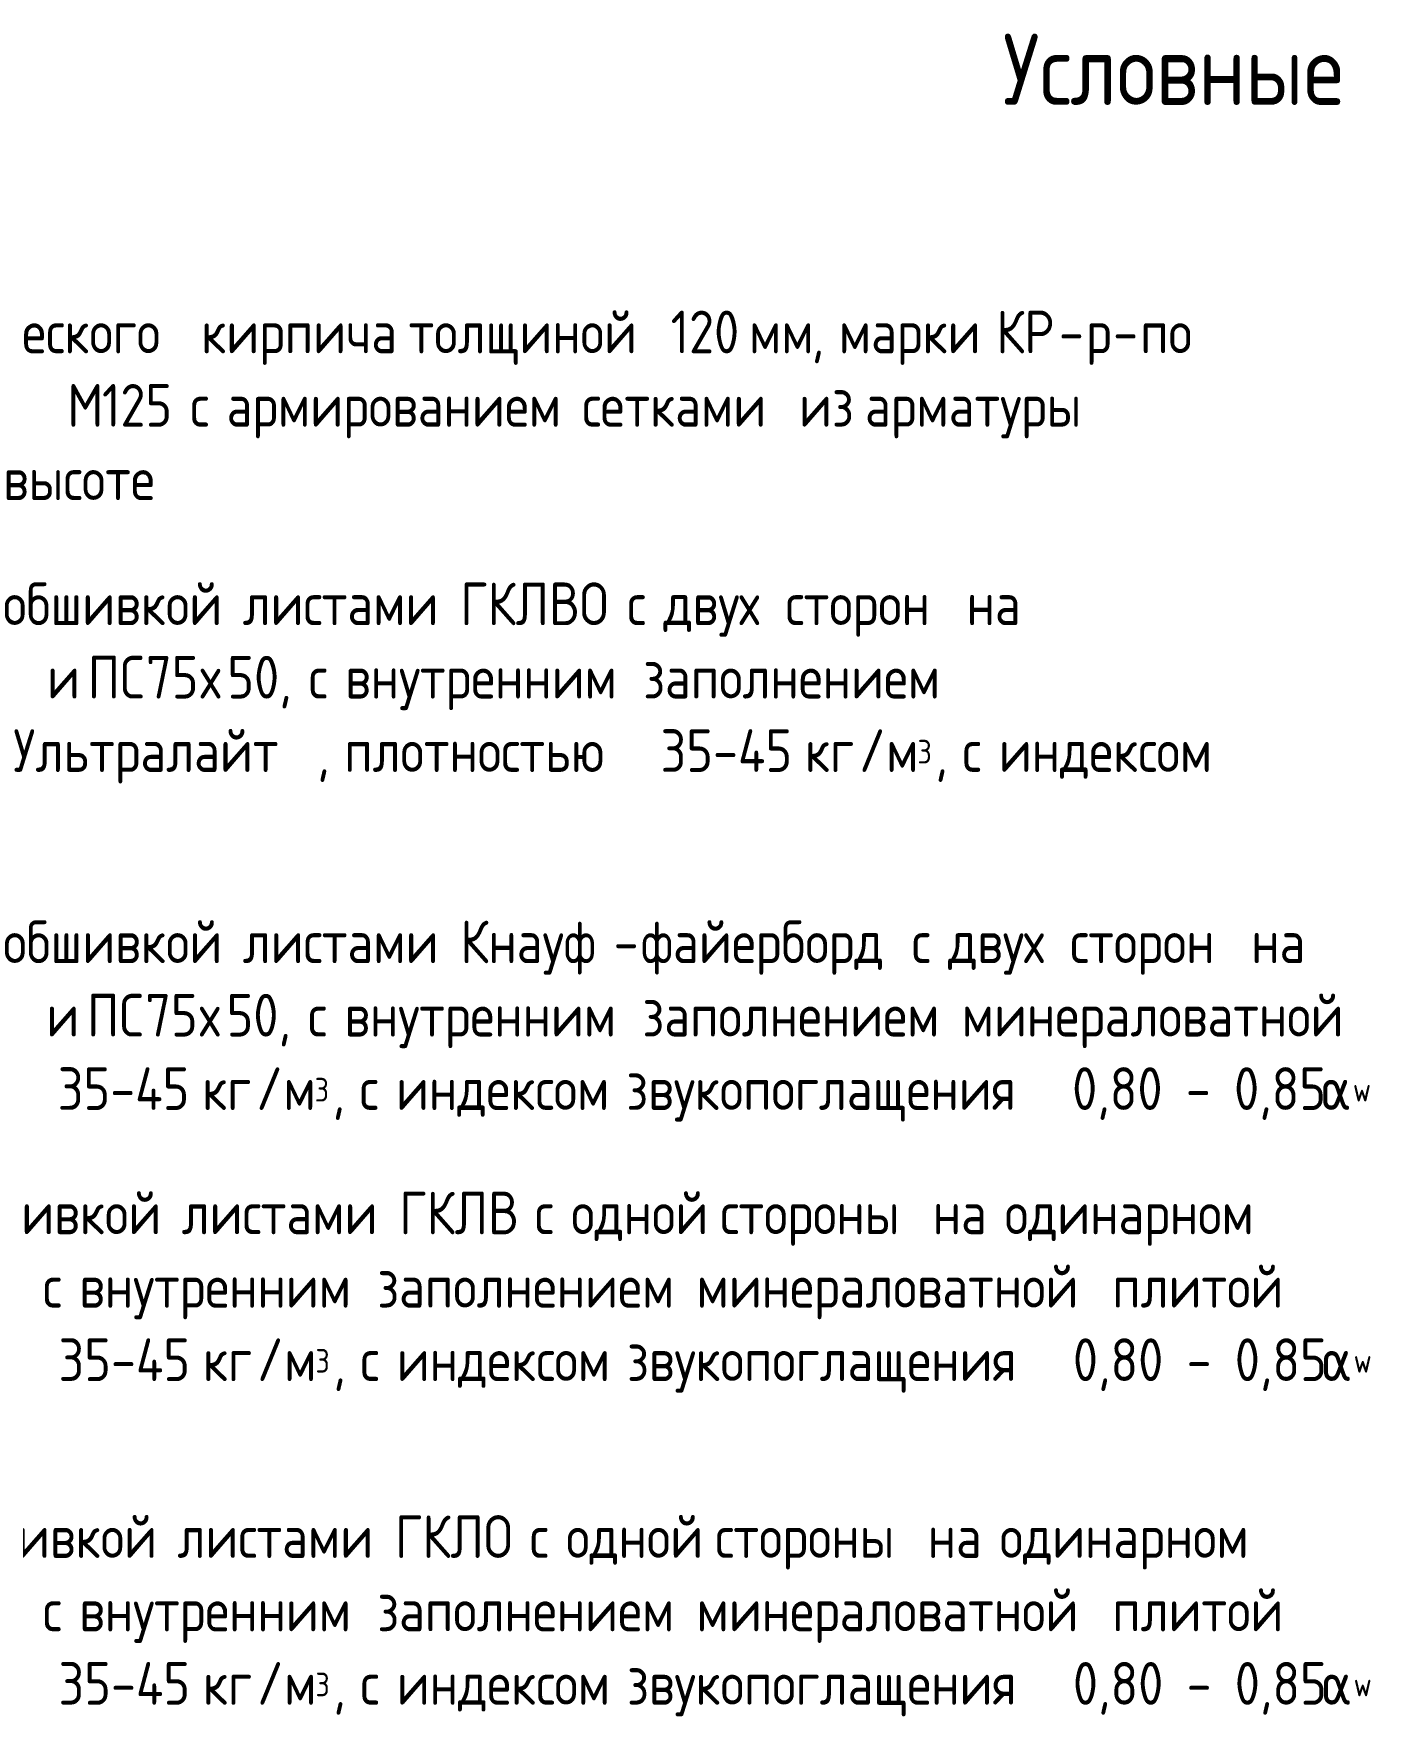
# Model space of a CAD drawing. Header units: millimetres. Extents: x -60946 to 138510, y -262288 to 24501.
# Drawn here: x 90431 to 94190, y -195525 to -190794 of the extents above; entities that cross this region are included whole.
import ezdxf

# ---------------------------------------------------------------- set-up
doc = ezdxf.new("R2010")
doc.units = ezdxf.units.MM
doc.layers.add('Аннотация', color=7, linetype='Continuous', lineweight=20)
doc.styles.add('GOST Common_3', font='', dxfattribs={"width": 0.9, "height": 200})
doc.styles.add('GOST Common_6', font='', dxfattribs={"width": 0.9, "height": 140})
doc.styles.add('GOST Common_7', font='', dxfattribs={"width": 0.9, "height": 120})
doc.styles.add('GOST Common_8', font='', dxfattribs={"width": 0.9, "height": 66.601161})
doc.styles.get('GOST Common_3').set_extended_font_data('GOST Common')
doc.styles.get('GOST Common_6').set_extended_font_data('GOST Common')
doc.styles.get('GOST Common_7').set_extended_font_data('GOST Common')
doc.styles.get('GOST Common_8').set_extended_font_data('GOST Common')

msp = doc.modelspace()

# ---------------------------------------------------------------- texts
at = {"layer": 'Аннотация', "lineweight": 9, "attachment_point": 1}
for s, insert, char_height, width, style in [('Условные', (93156.0231, -190794.2312), 200, 1264.10085, 'GOST Common_3'), ('толщиной', (91485.4276, -191572.4019), 120, 813.87315, 'GOST Common_6'), (' 120 ', (92156.9401, -191572.4019), 120, 346.329, 'GOST Common_6'), ('КР', (93138.0151, -191572.4019), 120, 213.56955, 'GOST Common_6'), ('керамического', (89861.4151, -191572.4019), 120, 1215.037575, 'GOST Common_6'), ('кирпича', (90902.0214, -191572.4019), 120, 660.911175, 'GOST Common_6'), ('мм', (92442.6901, -191572.4019), 120, 213.56955, 'GOST Common_6'), ('марки', (92695.1026, -191572.4019), 120, 490.63275, 'GOST Common_6'), ('\\fGOST Common|b0|i0|c204|p34|;\\W.9;-', (93314.2276, -191572.4019), 120, 92.3544, 'GOST Common_6'), ('\\fGOST Common|b0|i0|c204|p34|;\\W.9;р', (93390.4276, -191572.4019), 120, 92.3544, 'GOST Common_6'), ('\\fGOST Common|b0|i0|c204|p34|;\\W.9;-', (93466.6276, -191572.4019), 120, 92.3544, 'GOST Common_6'), ('по', (93542.8276, -191572.4019), 120, 184.7088, 'GOST Common_6'), (', ', (92618.9026, -191572.4019), 120, 92.3544, 'GOST Common_6'), ('\\fGOST Common|b0|i0|c204|p34|;\\W.9;М', (90525.7839, -191778.7769), 120, 118.329075, 'GOST Common_6'), ('125 ', (90623.4151, -191778.7769), 120, 300.1518, 'GOST Common_6'), ('\\fGOST Common|b0|i0|c204|p34|;\\W.9;с', (90871.0651, -191778.7769), 120, 77.924025, 'GOST Common_6'), ('армированием', (90973.4589, -191778.7769), 120, 1165.9743, 'GOST Common_6'), ('сетками', (91973.5839, -191778.7769), 120, 692.658, 'GOST Common_6'), ('из', (92583.1839, -191778.7769), 120, 178.93665, 'GOST Common_6'), ('арматуры', (92768.9214, -191778.7769), 120, 828.303525, 'GOST Common_6'), ('высоте', (90344.8089, -191985.1519), 120, 585.873225, 'GOST Common_6'), ('обшивкой', (90344.8089, -192336.6768), 120, 770.582025, 'GOST Common_6'), ('ГКЛВО', (91630.6839, -192336.6768), 120, 522.379575, 'GOST Common_6'), ('листами', (91018.7026, -192336.6768), 120, 695.544075, 'GOST Common_6'), ('\\fGOST Common|b0|i0|c204|p34|;\\W.9;с', (92099.7901, -192336.6768), 120, 77.924025, 'GOST Common_6'), ('двух', (92202.1839, -192336.6768), 120, 369.4176, 'GOST Common_6'), ('сторон', (92545.0839, -192336.6768), 120, 571.44285, 'GOST Common_6'), ('на', (93054.6714, -192336.6768), 120, 199.139175, 'GOST Common_6'), ('ПС', (90582.9339, -192543.0518), 120, 199.139175, 'GOST Common_6'), ('75', (90747.2401, -192543.0518), 120, 184.7088, 'GOST Common_6'), ('50, ', (90975.8401, -192543.0518), 120, 277.0632, 'GOST Common_6'), ('\\fGOST Common|b0|i0|c204|p34|;\\W.9;и', (90468.6339, -192543.0518), 120, 92.3544, 'GOST Common_6'), ('\\fGOST Common|b0|i0|c204|p34|;\\W.9;х', (90899.6401, -192543.0518), 120, 92.3544, 'GOST Common_6'), ('\\fGOST Common|b0|i0|c204|p34|;\\W.9;с', (91204.4401, -192543.0518), 120, 77.924025, 'GOST Common_6'), ('внутренним', (91306.8339, -192543.0518), 120, 969.7212, 'GOST Common_6'), ('заполнением', (92145.0339, -192543.0518), 120, 1041.873075, 'GOST Common_6'), ('Ультралайт', (90373.3839, -192749.4268), 120, 1036.100925, 'GOST Common_6'), (' 35-45 ', (92128.3651, -192749.4268), 120, 571.44285, 'GOST Common_6'), ('\\fGOST Common|b0|i0|c204|p34|;\\W.9;/', (92752.2526, -192749.4268), 120, 92.3544, 'GOST Common_6'), ('\\fGOST Common|b0|i0|c204|p34|;\\W.9;3', (92916.5589, -192779.1902), 66.601161, 60.607575, 'GOST Common_7'), ('плотностью', (91304.4526, -192749.4268), 120, 998.58195, 'GOST Common_6'), ('кг', (92599.8526, -192749.4268), 120, 184.7088, 'GOST Common_6'), ('\\fGOST Common|b0|i0|c204|p34|;\\W.9;м', (92828.4526, -192749.4268), 120, 106.784775, 'GOST Common_6'), ('\\fGOST Common|b0|i0|c204|p34|;\\W.9;с', (93042.7651, -192749.4268), 120, 77.924025, 'GOST Common_6'), ('индексом', (93145.1589, -192749.4268), 120, 738.8352, 'GOST Common_6'), (', ', (91228.2526, -192749.4268), 120, 92.3544, 'GOST Common_6'), (', ', (92966.5651, -192749.4268), 120, 92.3544, 'GOST Common_6'), ('обшивкой', (90345.0833, -193286.9863), 120, 770.582025, 'GOST Common_6'), ('Кнауф', (91630.9583, -193286.9863), 120, 522.379575, 'GOST Common_6'), ('файерборд', (92138.1646, -193286.9863), 120, 877.3668, 'GOST Common_6'), ('листами', (91018.9771, -193286.9863), 120, 695.544075, 'GOST Common_6'), ('\\fGOST Common|b0|i0|c204|p34|;\\W.9;с', (92900.1646, -193286.9863), 120, 77.924025, 'GOST Common_6'), ('двух', (93002.5583, -193286.9863), 120, 369.4176, 'GOST Common_6'), ('сторон', (93345.4583, -193286.9863), 120, 571.44285, 'GOST Common_6'), ('на', (93855.0458, -193286.9863), 120, 199.139175, 'GOST Common_6'), ('\\fGOST Common|b0|i0|c204|p34|;\\W.9;-', (92061.9646, -193286.9863), 120, 92.3544, 'GOST Common_6'), ('\\fGOST Common|b0|i0|c204|p34|;\\W.9;и', (90466.5271, -193493.3613), 120, 92.3544, 'GOST Common_6'), ('ПС', (90580.8271, -193493.3613), 120, 199.139175, 'GOST Common_6'), ('75', (90745.1333, -193493.3613), 120, 184.7088, 'GOST Common_6'), ('\\fGOST Common|b0|i0|c204|p34|;\\W.9;х', (90897.5333, -193493.3613), 120, 92.3544, 'GOST Common_6'), ('50, ', (90973.7333, -193493.3613), 120, 277.0632, 'GOST Common_6'), ('\\fGOST Common|b0|i0|c204|p34|;\\W.9;с', (91202.3333, -193493.3613), 120, 77.924025, 'GOST Common_6'), ('внутренним', (91304.7271, -193493.3613), 120, 969.7212, 'GOST Common_6'), ('заполнением', (92142.9271, -193493.3613), 120, 1041.873075, 'GOST Common_6'), ('минераловатной', (93040.6583, -193493.3613), 120, 1370.885625, 'GOST Common_6'), (' 35-45 ', (90433.1896, -193699.7363), 120, 571.44285, 'GOST Common_6'), ('\\fGOST Common|b0|i0|c204|p34|;\\W.9;/', (91057.0771, -193699.7363), 120, 92.3544, 'GOST Common_6'), ('звукопоглащения', (92097.6833, -193699.7363), 120, 1440.151425, 'GOST Common_6'), (' 0,80 - 0,85 ', (93285.9271, -193699.7363), 120, 923.544, 'GOST Common_6'), ('кг', (90904.6771, -193699.7363), 120, 184.7088, 'GOST Common_6'), ('\\fGOST Common|b0|i0|c204|p34|;\\W.9;м', (91133.2771, -193699.7363), 120, 106.784775, 'GOST Common_6'), ('\\fGOST Common|b0|i0|c204|p34|;\\W.9;3', (91221.3833, -193729.4997), 66.601161, 60.607575, 'GOST Common_7'), ('\\fGOST Common|b0|i0|c204|p34|;\\W.9;с', (91347.5896, -193699.7363), 120, 77.924025, 'GOST Common_6'), ('индексом', (91449.9833, -193699.7363), 120, 738.8352, 'GOST Common_6'), ('α', (94047.9271, -193699.7363), 120, 112.556925, 'GOST Common_8'), ('\\fGOST Common|b0|i0|c204|p34|;\\W.9;w', (94140.7958, -193729.4997), 66.601161, 80.8101, 'GOST Common_7'), (', ', (91271.3896, -193699.7363), 120, 92.3544, 'GOST Common_6'), ('обшивкой', (90173.3589, -194049.1554), 120, 770.582025, 'GOST Common_6'), ('ГКЛВ', (91459.2339, -194049.1554), 120, 415.5948, 'GOST Common_6'), ('одной', (91942.6276, -194049.1554), 120, 461.772, 'GOST Common_6'), ('листами', (90847.2526, -194049.1554), 120, 695.544075, 'GOST Common_6'), ('\\fGOST Common|b0|i0|c204|p34|;\\W.9;с', (91840.2339, -194049.1554), 120, 77.924025, 'GOST Common_6'), ('стороны', (92361.7276, -194049.1554), 120, 678.227625, 'GOST Common_6'), ('на', (92959.4214, -194049.1554), 120, 199.139175, 'GOST Common_6'), ('одинарном', (93161.8276, -194049.1554), 120, 860.05035, 'GOST Common_6'), ('\\fGOST Common|b0|i0|c204|p34|;\\W.9;с', (90456.7276, -194255.5304), 120, 77.924025, 'GOST Common_6'), ('внутренним', (90559.1214, -194255.5304), 120, 969.7212, 'GOST Common_6'), ('заполнением', (91397.3214, -194255.5304), 120, 1041.873075, 'GOST Common_6'), ('минераловатной', (92295.0526, -194255.5304), 120, 1370.885625, 'GOST Common_6'), ('плитой', (93464.2464, -194255.5304), 120, 588.7593, 'GOST Common_6'), (' 35-45 ', (90435.2964, -194461.9054), 120, 571.44285, 'GOST Common_6'), ('\\fGOST Common|b0|i0|c204|p34|;\\W.9;/', (91059.1839, -194461.9054), 120, 92.3544, 'GOST Common_6'), ('звукопоглащения', (92099.7901, -194461.9054), 120, 1440.151425, 'GOST Common_6'), (' 0,80 - 0,85 ', (93288.0339, -194461.9054), 120, 923.544, 'GOST Common_6'), ('кг', (90906.7839, -194461.9054), 120, 184.7088, 'GOST Common_6'), ('\\fGOST Common|b0|i0|c204|p34|;\\W.9;м', (91135.3839, -194461.9054), 120, 106.784775, 'GOST Common_6'), ('\\fGOST Common|b0|i0|c204|p34|;\\W.9;3', (91223.4901, -194491.6688), 66.601161, 60.607575, 'GOST Common_7'), ('\\fGOST Common|b0|i0|c204|p34|;\\W.9;с', (91349.6964, -194461.9054), 120, 77.924025, 'GOST Common_6'), ('индексом', (91452.0901, -194461.9054), 120, 738.8352, 'GOST Common_6'), ('α', (94050.0339, -194461.9054), 120, 112.556925, 'GOST Common_8'), ('\\fGOST Common|b0|i0|c204|p34|;\\W.9;w', (94142.9026, -194491.6688), 66.601161, 80.8101, 'GOST Common_7'), (', ', (91273.4964, -194461.9054), 120, 92.3544, 'GOST Common_6'), ('обшивкой', (90161.4526, -194959.1554), 120, 770.582025, 'GOST Common_6'), ('ГКЛО', (91447.3276, -194959.1554), 120, 412.708725, 'GOST Common_6'), ('одной', (91928.3401, -194959.1554), 120, 461.772, 'GOST Common_6'), ('листами', (90835.3464, -194959.1554), 120, 695.544075, 'GOST Common_6'), ('\\fGOST Common|b0|i0|c204|p34|;\\W.9;с', (91825.9464, -194959.1554), 120, 77.924025, 'GOST Common_6'), ('стороны', (92347.4401, -194959.1554), 120, 678.227625, 'GOST Common_6'), ('на', (92945.1339, -194959.1554), 120, 199.139175, 'GOST Common_6'), ('одинарном', (93147.5401, -194959.1554), 120, 860.05035, 'GOST Common_6'), ('заполнением', (91397.3214, -195165.5304), 120, 1041.873075, 'GOST Common_6'), ('минераловатной', (92295.0526, -195165.5304), 120, 1370.885625, 'GOST Common_6'), ('плитой', (93464.2464, -195165.5304), 120, 588.7593, 'GOST Common_6'), ('\\fGOST Common|b0|i0|c204|p34|;\\W.9;с', (90456.7276, -195165.5304), 120, 77.924025, 'GOST Common_6'), ('внутренним', (90559.1214, -195165.5304), 120, 969.7212, 'GOST Common_6'), (' 35-45 ', (90435.2964, -195371.9054), 120, 571.44285, 'GOST Common_6'), ('\\fGOST Common|b0|i0|c204|p34|;\\W.9;/', (91059.1839, -195371.9054), 120, 92.3544, 'GOST Common_6'), (' 0,80 - 0,85 ', (93288.0339, -195371.9054), 120, 923.544, 'GOST Common_6'), ('кг', (90906.7839, -195371.9054), 120, 184.7088, 'GOST Common_6'), ('\\fGOST Common|b0|i0|c204|p34|;\\W.9;м', (91135.3839, -195371.9054), 120, 106.784775, 'GOST Common_6'), ('\\fGOST Common|b0|i0|c204|p34|;\\W.9;3', (91223.4901, -195401.6688), 66.601161, 60.607575, 'GOST Common_7'), ('\\fGOST Common|b0|i0|c204|p34|;\\W.9;с', (91349.6964, -195371.9054), 120, 77.924025, 'GOST Common_6'), ('индексом', (91452.0901, -195371.9054), 120, 738.8352, 'GOST Common_6'), ('звукопоглащения', (92099.7901, -195371.9054), 120, 1440.151425, 'GOST Common_6'), ('α', (94050.0339, -195371.9054), 120, 112.556925, 'GOST Common_8'), ('\\fGOST Common|b0|i0|c204|p34|;\\W.9;w', (94142.9026, -195401.6688), 66.601161, 80.8101, 'GOST Common_7'), (', ', (91273.4964, -195371.9054), 120, 92.3544, 'GOST Common_6')]:
    msp.add_mtext(s, dxfattribs=dict(at, insert=insert, char_height=char_height, width=width, style=style))

doc.saveas('drawing.dxf')
